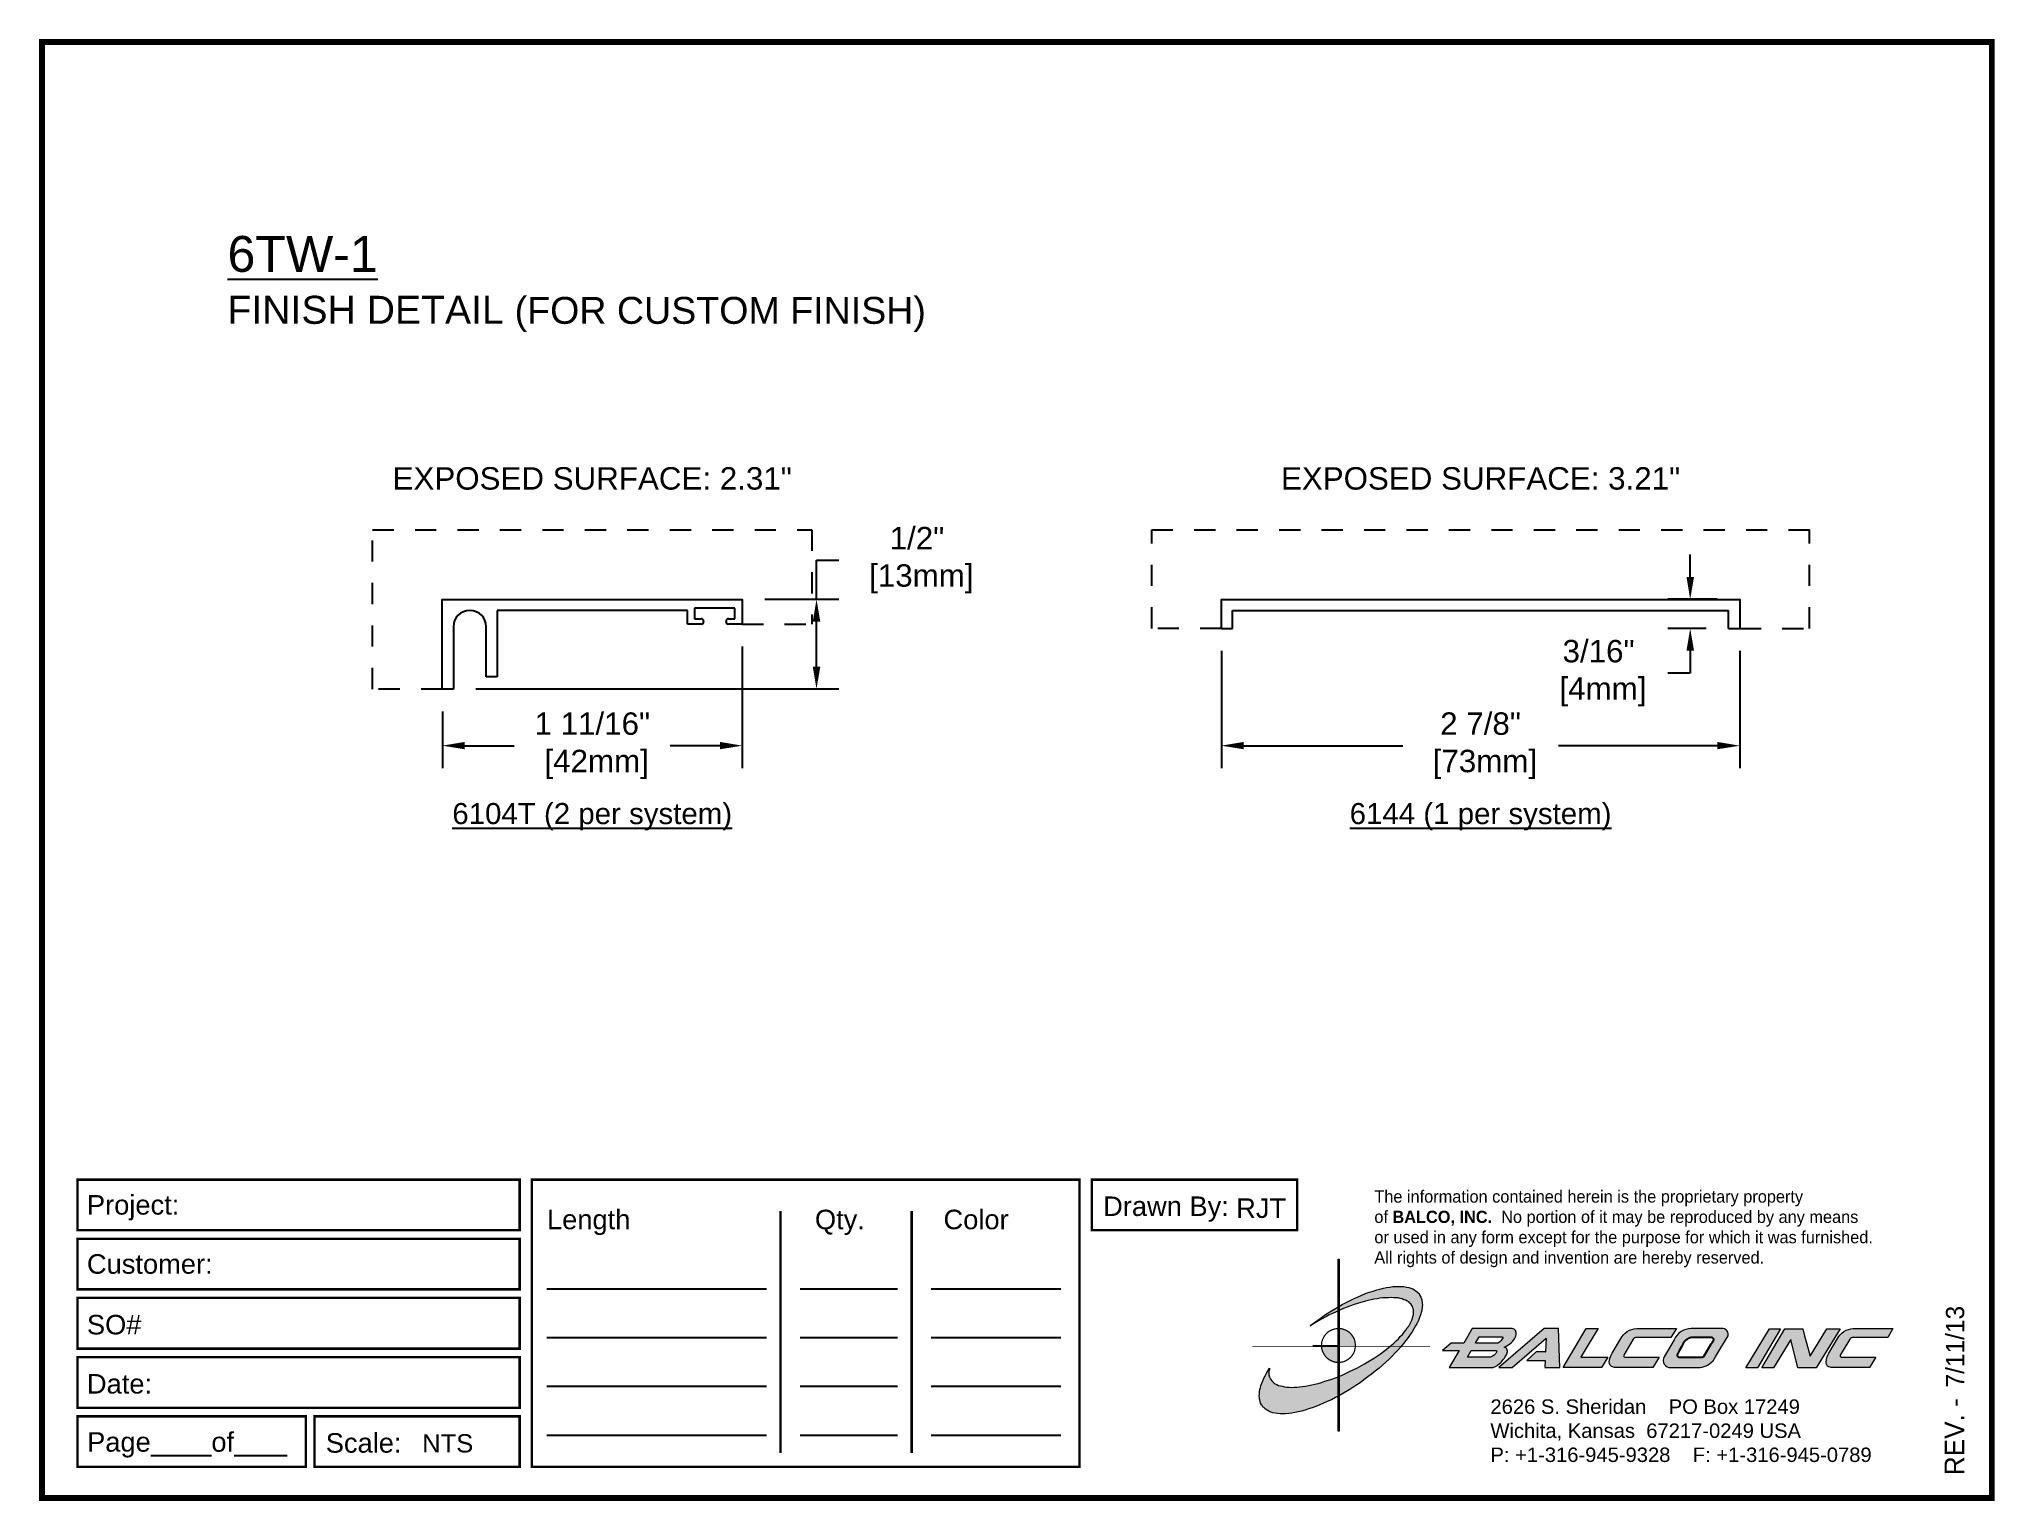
# Paper-space layout 'Finish Detail' of a CAD drawing. Header units: inches. Extents: x 0 to 10, y 0 to 7.5.
# The model-space entities are those that its viewports show. They can reach past a viewport. Long polylines and large blocks are cut down to what shows.
import ezdxf

# ---------------------------------------------------------------- set-up
doc = ezdxf.new("R2010")
doc.units = ezdxf.units.IN
doc.header["$LTSCALE"] = 0.5
doc.header["$MEASUREMENT"] = 0
doc.linetypes.add('DASHED2', pattern=[0.375, 0.25, -0.125])
for name, color, linetype in [('Border', 7, 'Continuous'), ('Dimensions', 3, 'Continuous'), ('Metals', 7, 'Continuous'), ('text', 2, 'Continuous')]:
    doc.layers.add(name, color=color, linetype=linetype)
doc.styles.add('ARIAL', font='arial.ttf')
doc.styles.add('Copyright', font='ERASDEMI.TTF')
doc.styles.get("Standard").update_dxf_attribs({"font": 'arial.ttf'})
doc.dimstyles.new('Arial', dxfattribs={"dimtxt": 0.125, "dimasz": 0.125, "dimexe": 0.125, "dimexo": 0.125, "dimgap": 0.125, "dimtad": 0, "dimtih": 1, "dimtoh": 1, "dimdec": 4, "dimzin": 3, "dimdsep": 46, "dimlunit": 4, "dimtxsty": 'ARIAL', "dimcen": 0.125, "dimadec": 0, "dimazin": 0, "dimtfac": 1, "dimtdec": 4, "dimtofl": 0, "dimtmove": 0, "dimatfit": 3, "dimfxl": 0, "dimfrac": 2, "dimtolj": 1, "dimtzin": 0, "dimarcsym": 0})

# ---------------------------------------------------------------- blocks, each defined once
blk = doc.blocks.new('ACADlogo')
h = blk.add_hatch(color=256)
h.paths.add_polyline_path([(-3.346, 1.223), (-3.351, 1.223), (-3.351, 0.979), (-3.346, 0.982)])
h.paths.add_polyline_path([(-3.346, 0.961), (-3.351, 0.959), (-3.351, 0.868), (-3.346, 0.868)])
h.paths.add_polyline_path([(-3.346, 0.777), (-3.351, 0.777), (-3.351, 0.699), (-3.351, 0.695), (-3.35, 0.695), (-3.346, 0.695)])
h.paths.add_polyline_path([(-3.346, 0.864), (-3.346, 0.868), (-3.35, 0.868), (-3.351, 0.868), (-3.351, 0.777), (-3.346, 0.777), (-3.346, 0.778), (-3.348, 0.778)])
h.paths.add_polyline_path([(-3.346, 0.524), (-3.351, 0.521), (-3.351, 0.342), (-3.346, 0.342)])
h.paths.add_polyline_path([(-3.346, 0.695), (-3.351, 0.695), (-3.351, 0.621), (-3.346, 0.623)])
h.paths.add_polyline_path([(-3.346, 0.623), (-3.351, 0.621), (-3.351, 0.521), (-3.346, 0.524)])
h.paths.add_polyline_path([(-3.346, 0.982), (-3.351, 0.979), (-3.351, 0.959), (-3.346, 0.961)])
h = blk.add_hatch(color=175)
h.paths.add_polyline_path([(-3.518, 0.573), (-3.534, 0.571), (-3.548, 0.569), (-3.562, 0.567), (-3.576, 0.567), (-3.589, 0.566), (-3.602, 0.567), (-3.614, 0.568), (-3.625, 0.569), (-3.636, 0.572), (-3.646, 0.574), (-3.656, 0.577), (-3.664, 0.581), (-3.673, 0.585), (-3.679, 0.589), (-3.685, 0.595), (-3.688, 0.598), (-3.691, 0.6), (-3.695, 0.607), (-3.699, 0.614), (-3.703, 0.621), (-3.704, 0.626), (-3.705, 0.631), (-3.706, 0.637), (-3.706, 0.642), (-3.705, 0.648), (-3.705, 0.653), (-3.703, 0.659), (-3.702, 0.665), (-3.71, 0.652), (-3.717, 0.639), (-3.725, 0.626), (-3.731, 0.613), (-3.737, 0.601), (-3.741, 0.589), (-3.746, 0.577), (-3.749, 0.566), (-3.751, 0.555), (-3.753, 0.544), (-3.754, 0.538), (-3.754, 0.533), (-3.755, 0.523), (-3.754, 0.513), (-3.753, 0.508), (-3.752, 0.503), (-3.75, 0.494), (-3.748, 0.486), (-3.743, 0.477), (-3.74, 0.473), (-3.738, 0.469), (-3.734, 0.465), (-3.73, 0.461), (-3.723, 0.455), (-3.715, 0.449), (-3.706, 0.445), (-3.695, 0.44), (-3.685, 0.437), (-3.674, 0.434), (-3.661, 0.432), (-3.648, 0.431), (-3.634, 0.431), (-3.62, 0.431), (-3.604, 0.433), (-3.588, 0.435), (-3.572, 0.438), (-3.556, 0.441), (-3.538, 0.445), (-3.52, 0.449), (-3.503, 0.456), (-3.483, 0.461), (-3.464, 0.469), (-3.445, 0.477), (-3.426, 0.485), (-3.406, 0.494), (-3.385, 0.503), (-3.364, 0.514), (-3.351, 0.521), (-3.351, 0.621), (-3.364, 0.616), (-3.382, 0.609), (-3.4, 0.603), (-3.418, 0.598), (-3.436, 0.592), (-3.453, 0.587), (-3.47, 0.583), (-3.486, 0.579), (-3.503, 0.576)])
h.paths.add_polyline_path([(-3.215, 0.687), (-3.251, 0.667), (-3.289, 0.649), (-3.327, 0.631), (-3.345, 0.623), (-3.346, 0.623), (-3.346, 0.524), (-3.343, 0.525), (-3.323, 0.537), (-3.302, 0.549), (-3.28, 0.563), (-3.259, 0.577), (-3.238, 0.59), (-3.218, 0.605), (-3.198, 0.62), (-3.179, 0.635), (-3.16, 0.65), (-3.141, 0.665), (-3.123, 0.681), (-3.106, 0.696), (-3.089, 0.712), (-3.074, 0.727), (-3.058, 0.743), (-3.043, 0.759), (-3.03, 0.775), (-3.028, 0.777), (-3.085, 0.777), (-3.091, 0.772), (-3.105, 0.761), (-3.118, 0.75), (-3.134, 0.739), (-3.149, 0.729), (-3.165, 0.718), (-3.182, 0.707), (-3.198, 0.697)])
h.paths.add_polyline_path([(-2.921, 1.009), (-2.922, 1.015), (-2.924, 1.02), (-2.926, 1.029), (-2.931, 1.038), (-2.934, 1.043), (-2.936, 1.047), (-2.94, 1.05), (-2.943, 1.054), (-2.951, 1.06), (-2.959, 1.066), (-2.968, 1.071), (-2.978, 1.075), (-2.989, 1.079), (-3, 1.081), (-3.013, 1.083), (-3.026, 1.084), (-3.04, 1.084), (-3.054, 1.084), (-3.07, 1.083), (-3.085, 1.081), (-3.102, 1.079), (-3.118, 1.075), (-3.136, 1.07), (-3.153, 1.066), (-3.171, 1.06), (-3.191, 1.054), (-3.21, 1.047), (-3.229, 1.039), (-3.248, 1.031), (-3.268, 1.022), (-3.289, 1.012), (-3.31, 1.002), (-3.33, 0.991), (-3.346, 0.982), (-3.346, 0.961), (-3.342, 0.962), (-3.323, 0.971), (-3.305, 0.978), (-3.287, 0.984), (-3.268, 0.991), (-3.251, 0.996), (-3.234, 1.002), (-3.216, 1.007), (-3.199, 1.011), (-3.182, 1.015), (-3.167, 1.018), (-3.15, 1.021), (-3.136, 1.023), (-3.121, 1.025), (-3.107, 1.026), (-3.093, 1.026), (-3.079, 1.027), (-3.067, 1.026), (-3.054, 1.026), (-3.043, 1.025), (-3.032, 1.022), (-3.022, 1.02), (-3.013, 1.016), (-3.004, 1.013), (-2.997, 1.009), (-2.989, 1.005), (-2.983, 0.999), (-2.98, 0.996), (-2.978, 0.994), (-2.973, 0.987), (-2.969, 0.981), (-2.967, 0.973), (-2.965, 0.965), (-2.964, 0.957), (-2.964, 0.949), (-2.964, 0.944), (-2.965, 0.94), (-2.967, 0.93), (-2.969, 0.921), (-2.973, 0.911), (-2.978, 0.901), (-2.983, 0.891), (-2.989, 0.881), (-2.996, 0.871), (-3.004, 0.86), (-3.012, 0.849), (-3.021, 0.838), (-3.032, 0.827), (-3.042, 0.816), (-3.053, 0.805), (-3.065, 0.794), (-3.077, 0.783), (-3.085, 0.777), (-3.028, 0.777), (-3.016, 0.791), (-3.004, 0.806), (-2.992, 0.822), (-2.981, 0.837), (-2.971, 0.852), (-2.962, 0.866), (-2.954, 0.882), (-2.946, 0.896), (-2.939, 0.91), (-2.934, 0.924), (-2.929, 0.938), (-2.926, 0.944), (-2.925, 0.951), (-2.922, 0.963), (-2.92, 0.975), (-2.92, 0.982), (-2.919, 0.987), (-2.92, 0.999), (-2.92, 1.005)])
h.paths.add_polyline_path([(-3.372, 0.966), (-3.393, 0.953), (-3.415, 0.94), (-3.435, 0.925), (-3.455, 0.911), (-3.475, 0.897), (-3.494, 0.882), (-3.468, 0.898), (-3.439, 0.915), (-3.41, 0.93), (-3.396, 0.938), (-3.38, 0.945), (-3.351, 0.959), (-3.351, 0.979)])
h = blk.add_hatch(color=256)
h.paths.add_polyline_path([(-3.268, 0.814), (-3.27, 0.819), (-3.273, 0.824), (-3.276, 0.828), (-3.279, 0.833), (-3.282, 0.837), (-3.286, 0.841), (-3.29, 0.845), (-3.294, 0.849), (-3.298, 0.852), (-3.303, 0.855), (-3.308, 0.858), (-3.313, 0.86), (-3.318, 0.863), (-3.323, 0.864), (-3.328, 0.866), (-3.334, 0.867), (-3.339, 0.868), (-3.345, 0.868), (-3.346, 0.868), (-3.346, 0.777), (-3.335, 0.777), (-3.262, 0.777), (-3.262, 0.781), (-3.262, 0.787), (-3.263, 0.792), (-3.264, 0.798), (-3.265, 0.803), (-3.266, 0.808)])
h.paths.add_polyline_path([(-3.351, 0.777), (-3.436, 0.777), (-3.435, 0.773), (-3.435, 0.768), (-3.434, 0.762), (-3.432, 0.757), (-3.431, 0.752), (-3.428, 0.747), (-3.426, 0.742), (-3.423, 0.737), (-3.42, 0.732), (-3.417, 0.728), (-3.414, 0.723), (-3.41, 0.719), (-3.406, 0.716), (-3.401, 0.712), (-3.397, 0.709), (-3.392, 0.706), (-3.387, 0.704), (-3.382, 0.701), (-3.377, 0.699), (-3.372, 0.698), (-3.367, 0.696), (-3.361, 0.695), (-3.356, 0.695), (-3.351, 0.695)])
h.paths.add_polyline_path([(-3.346, 0.868), (-3.35, 0.868), (-3.351, 0.868), (-3.351, 0.777), (-3.346, 0.777)])
h = blk.add_hatch(color=256)
h.paths.add_polyline_path([(-2.438, 0.844, 0.412988), (-2.461, 0.869), (-2.663, 0.869), (-2.707, 0.794), (-2.771, 0.794), (-2.815, 0.755), (-2.73, 0.755), (-2.781, 0.668), (-2.563, 0.668, 0.107996), (-2.538, 0.677, 0.108939), (-2.494, 0.724, 0.080345), (-2.483, 0.745, 0.419497), (-2.499, 0.773, 0.149928), (-2.447, 0.815, 0.134283)])
h.paths.add_polyline_path([(-2.507, 0.821, -0.209012), (-2.532, 0.794), (-2.538, 0.794), (-2.646, 0.794), (-2.627, 0.825), (-2.51, 0.825, -0.56619)], flags=16)
h.paths.add_polyline_path([(-2.538, 0.75, -0.241309), (-2.569, 0.722), (-2.688, 0.722), (-2.669, 0.755), (-2.541, 0.755, -0.56619)], flags=16)
for points in [[(-2.285, 0.819), (-2.287, 0.748), (-2.335, 0.748), (-2.383, 0.705), (-2.29, 0.705), (-2.292, 0.668), (-2.215, 0.668), (-2.221, 0.869), (-2.295, 0.869), (-2.527, 0.668), (-2.458, 0.668)], [(-2.018, 0.869), (-2.079, 0.869), (-2.198, 0.668), (-2, 0.668), (-1.968, 0.722), (-2.107, 0.722), (-2.085, 0.759), (-2.064, 0.794)], [(-1.617, 0.869), (-1.807, 0.869, 0.270182), (-1.896, 0.825), (-1.946, 0.742, 0.109019), (-1.961, 0.695, 0.340665), (-1.945, 0.672, 0.129907), (-1.923, 0.668), (-1.738, 0.668), (-1.706, 0.722), (-1.878, 0.722), (-1.882, 0.722, -0.601242), (-1.887, 0.731), (-1.838, 0.813, -0.253048), (-1.821, 0.823), (-1.645, 0.823)], [(-1.083, 0.867), (-1.14, 0.867), (-1.261, 0.667), (-1.26, 0.667), (-1.202, 0.667)], [(-0.96, 0.83), (-0.969, 0.867), (-1.061, 0.867), (-1.179, 0.667), (-1.12, 0.667), (-1.031, 0.812), (-0.995, 0.667), (-0.9, 0.667), (-0.778, 0.867), (-0.846, 0.867), (-0.931, 0.727), (-0.951, 0.795)], [(-0.507, 0.869), (-0.697, 0.869, 0.270182), (-0.786, 0.825), (-0.836, 0.742, 0.109019), (-0.85, 0.695, 0.340665), (-0.835, 0.672, 0.129907), (-0.812, 0.668), (-0.628, 0.668), (-0.595, 0.722), (-0.768, 0.722), (-0.772, 0.722, -0.601242), (-0.777, 0.731), (-0.728, 0.813, -0.253048), (-0.71, 0.823), (-0.534, 0.823)], [(-3.346, 0.623), (-3.351, 0.621), (-3.351, 0.521), (-3.346, 0.524)]]:
    blk.add_hatch(color=256).paths.add_polyline_path(points)
h = blk.add_hatch(color=256)
h.paths.add_polyline_path([(-1.377, 0.868), (-1.383, 0.868), (-1.383, 0.868), (-1.44, 0.868), (-1.492, 0.868), (-1.541, 0.868, 0.297712), (-1.628, 0.811), (-1.68, 0.723, 0.585116), (-1.646, 0.668), (-1.506, 0.668, 0.210586), (-1.429, 0.703), (-1.415, 0.726), (-1.389, 0.769), (-1.352, 0.831, 0.4352)])
h.paths.add_polyline_path([(-1.437, 0.823, -0.603783), (-1.428, 0.805), (-1.431, 0.801), (-1.434, 0.796), (-1.438, 0.789), (-1.474, 0.728, -0.229001), (-1.489, 0.722), (-1.494, 0.722), (-1.501, 0.722), (-1.597, 0.722), (-1.604, 0.722, -0.492401), (-1.613, 0.734), (-1.601, 0.757), (-1.591, 0.775), (-1.582, 0.791, -0.238368), (-1.535, 0.823)], flags=16)
for q in [(-3.48, 0.777), (-3.351, 0.642)]:
    blk.add_line((-3.351, 0.777), q)
at = {"color": 7, "lineweight": 0}
for points in [[(-3.351, 1.223), (-3.346, 1.223), (-3.346, 0.342), (-3.351, 0.342), (-3.351, 1.223)], [(-2.292, 0.668), (-2.215, 0.668), (-2.221, 0.869), (-2.295, 0.869), (-2.527, 0.668), (-2.458, 0.668), (-2.285, 0.819), (-2.287, 0.748), (-2.286, 0.748), (-2.335, 0.748), (-2.383, 0.705), (-2.29, 0.705), (-2.292, 0.668), (-2.292, 0.668)], [(-2.198, 0.668), (-2.079, 0.869), (-2.018, 0.869), (-2.064, 0.794), (-2.085, 0.759), (-2.107, 0.722), (-1.968, 0.722), (-2, 0.668), (-2.198, 0.668), (-2.198, 0.668)], [(-1.383, 0.868), (-1.383, 0.868)], [(-1.261, 0.667), (-1.14, 0.867), (-1.083, 0.867), (-1.202, 0.667), (-1.26, 0.667), (-1.261, 0.667), (-1.261, 0.667)], [(-0.9, 0.667), (-0.995, 0.667), (-1.031, 0.812), (-1.12, 0.667), (-1.179, 0.667), (-1.061, 0.867), (-0.969, 0.867), (-0.96, 0.83), (-0.951, 0.795), (-0.931, 0.727), (-0.846, 0.867), (-0.778, 0.867), (-0.9, 0.667), (-0.9, 0.667)]]:
    blk.add_lwpolyline(points, dxfattribs=at)
at = {"color": 175, "lineweight": 0}
blk.add_lwpolyline([(-2.926, 1.029), (-2.924, 1.02), (-2.922, 1.015), (-2.921, 1.009), (-2.92, 1.005), (-2.92, 0.999), (-2.919, 0.987), (-2.92, 0.982), (-2.92, 0.975), (-2.922, 0.963), (-2.925, 0.951), (-2.926, 0.944), (-2.929, 0.938), (-2.934, 0.924), (-2.939, 0.91), (-2.946, 0.896), (-2.954, 0.882), (-2.962, 0.866), (-2.971, 0.852), (-2.981, 0.837), (-2.992, 0.822), (-3.004, 0.806), (-3.016, 0.791), (-3.03, 0.775), (-3.043, 0.759), (-3.058, 0.743), (-3.074, 0.727), (-3.089, 0.712), (-3.106, 0.696), (-3.123, 0.681), (-3.141, 0.665), (-3.16, 0.65), (-3.179, 0.635), (-3.198, 0.62), (-3.218, 0.605), (-3.238, 0.59), (-3.259, 0.577), (-3.28, 0.563), (-3.302, 0.549), (-3.323, 0.537), (-3.343, 0.525), (-3.364, 0.514), (-3.385, 0.503), (-3.406, 0.494), (-3.426, 0.485), (-3.445, 0.477), (-3.464, 0.469), (-3.483, 0.461), (-3.503, 0.456), (-3.52, 0.449), (-3.538, 0.445), (-3.556, 0.441), (-3.572, 0.438), (-3.588, 0.435), (-3.604, 0.433), (-3.62, 0.431), (-3.634, 0.431), (-3.648, 0.431), (-3.661, 0.432), (-3.674, 0.434), (-3.685, 0.437), (-3.695, 0.44), (-3.706, 0.445), (-3.715, 0.449), (-3.723, 0.455), (-3.73, 0.461), (-3.734, 0.465), (-3.738, 0.469), (-3.74, 0.473), (-3.743, 0.477), (-3.748, 0.486), (-3.75, 0.494), (-3.752, 0.503), (-3.753, 0.508), (-3.754, 0.513), (-3.755, 0.523), (-3.754, 0.533), (-3.754, 0.538), (-3.753, 0.544), (-3.751, 0.555), (-3.749, 0.566), (-3.746, 0.577), (-3.741, 0.589), (-3.737, 0.601), (-3.731, 0.613), (-3.725, 0.626), (-3.717, 0.639), (-3.71, 0.652), (-3.702, 0.665), (-3.703, 0.659), (-3.705, 0.653), (-3.705, 0.648), (-3.706, 0.642), (-3.706, 0.637), (-3.705, 0.631), (-3.704, 0.626), (-3.703, 0.621), (-3.699, 0.614), (-3.695, 0.607), (-3.691, 0.6), (-3.688, 0.598), (-3.685, 0.595), (-3.679, 0.589), (-3.673, 0.585), (-3.664, 0.581), (-3.656, 0.577), (-3.646, 0.574), (-3.636, 0.572), (-3.625, 0.569), (-3.614, 0.568), (-3.602, 0.567), (-3.589, 0.566), (-3.576, 0.567), (-3.562, 0.567), (-3.548, 0.569), (-3.534, 0.571), (-3.518, 0.573), (-3.503, 0.576), (-3.486, 0.579), (-3.47, 0.583), (-3.453, 0.587), (-3.436, 0.592), (-3.418, 0.598), (-3.4, 0.603), (-3.382, 0.609), (-3.364, 0.616), (-3.345, 0.623), (-3.327, 0.631), (-3.289, 0.649), (-3.251, 0.667), (-3.215, 0.687), (-3.198, 0.697), (-3.182, 0.707), (-3.165, 0.718), (-3.149, 0.729), (-3.134, 0.739), (-3.118, 0.75), (-3.105, 0.761), (-3.091, 0.772), (-3.077, 0.783), (-3.065, 0.794), (-3.053, 0.805), (-3.042, 0.816), (-3.032, 0.827), (-3.021, 0.838), (-3.012, 0.849), (-3.004, 0.86), (-2.996, 0.871), (-2.989, 0.881), (-2.983, 0.891), (-2.978, 0.901), (-2.973, 0.911), (-2.969, 0.921), (-2.967, 0.93), (-2.965, 0.94), (-2.964, 0.944), (-2.964, 0.949), (-2.964, 0.957), (-2.965, 0.965), (-2.967, 0.973), (-2.969, 0.981), (-2.973, 0.987), (-2.978, 0.994), (-2.98, 0.996), (-2.983, 0.999), (-2.989, 1.005), (-2.997, 1.009), (-3.004, 1.013), (-3.013, 1.016), (-3.022, 1.02), (-3.032, 1.022), (-3.043, 1.025), (-3.054, 1.026), (-3.067, 1.026), (-3.079, 1.027), (-3.093, 1.026), (-3.107, 1.026), (-3.121, 1.025), (-3.136, 1.023), (-3.15, 1.021), (-3.167, 1.018), (-3.182, 1.015), (-3.199, 1.011), (-3.216, 1.007), (-3.234, 1.002), (-3.251, 0.996), (-3.268, 0.991), (-3.287, 0.984), (-3.305, 0.978), (-3.323, 0.971), (-3.342, 0.962), (-3.38, 0.945), (-3.396, 0.938), (-3.41, 0.93), (-3.439, 0.915), (-3.468, 0.898), (-3.494, 0.882), (-3.475, 0.897), (-3.455, 0.911), (-3.435, 0.925), (-3.415, 0.94), (-3.393, 0.953), (-3.372, 0.966), (-3.351, 0.979), (-3.33, 0.991), (-3.31, 1.002), (-3.289, 1.012), (-3.268, 1.022), (-3.248, 1.031), (-3.229, 1.039), (-3.21, 1.047), (-3.191, 1.054), (-3.171, 1.06), (-3.153, 1.066), (-3.136, 1.07), (-3.118, 1.075), (-3.102, 1.079), (-3.085, 1.081), (-3.07, 1.083), (-3.054, 1.084), (-3.04, 1.084), (-3.026, 1.084), (-3.013, 1.083), (-3, 1.081), (-2.989, 1.079), (-2.978, 1.075), (-2.968, 1.071), (-2.959, 1.066), (-2.951, 1.06), (-2.943, 1.054), (-2.94, 1.05), (-2.936, 1.047), (-2.934, 1.043), (-2.931, 1.038), (-2.926, 1.029), (-2.926, 1.029)], dxfattribs=at)
at = {"color": 7, "lineweight": 0, "const_width": 0.0064}
blk.add_lwpolyline([(-3.262, 0.781), (-3.262, 0.787), (-3.263, 0.792), (-3.264, 0.798), (-3.265, 0.803), (-3.266, 0.808), (-3.268, 0.814), (-3.27, 0.819), (-3.273, 0.824), (-3.276, 0.828), (-3.279, 0.833), (-3.282, 0.837), (-3.286, 0.841), (-3.29, 0.845), (-3.294, 0.849), (-3.298, 0.852), (-3.303, 0.855), (-3.308, 0.858), (-3.313, 0.86), (-3.318, 0.863), (-3.323, 0.864), (-3.328, 0.866), (-3.334, 0.867), (-3.339, 0.868), (-3.345, 0.868), (-3.35, 0.868), (-3.356, 0.868), (-3.361, 0.867), (-3.367, 0.866), (-3.372, 0.865), (-3.377, 0.863), (-3.382, 0.862), (-3.387, 0.859), (-3.392, 0.857), (-3.397, 0.854), (-3.401, 0.851), (-3.406, 0.847), (-3.41, 0.843), (-3.414, 0.839), (-3.417, 0.835), (-3.42, 0.831), (-3.423, 0.826), (-3.426, 0.821), (-3.428, 0.816), (-3.431, 0.811), (-3.432, 0.806), (-3.434, 0.801), (-3.435, 0.795), (-3.435, 0.79), (-3.436, 0.784), (-3.436, 0.779), (-3.435, 0.773), (-3.435, 0.768), (-3.434, 0.762), (-3.432, 0.757), (-3.431, 0.752), (-3.428, 0.747), (-3.426, 0.742), (-3.423, 0.737), (-3.42, 0.732), (-3.417, 0.728), (-3.414, 0.723), (-3.41, 0.719), (-3.406, 0.716), (-3.401, 0.712), (-3.397, 0.709), (-3.392, 0.706), (-3.387, 0.704), (-3.382, 0.701), (-3.377, 0.699), (-3.372, 0.698), (-3.367, 0.696), (-3.361, 0.695), (-3.356, 0.695), (-3.35, 0.695), (-3.345, 0.695), (-3.339, 0.695), (-3.334, 0.696), (-3.328, 0.697), (-3.323, 0.698), (-3.318, 0.7), (-3.313, 0.702), (-3.308, 0.705), (-3.303, 0.708), (-3.298, 0.711), (-3.294, 0.714), (-3.29, 0.718), (-3.286, 0.721), (-3.282, 0.726), (-3.279, 0.73), (-3.276, 0.734), (-3.273, 0.739), (-3.27, 0.744), (-3.268, 0.749), (-3.266, 0.754), (-3.265, 0.76), (-3.264, 0.765), (-3.263, 0.77), (-3.262, 0.776), (-3.262, 0.781)], dxfattribs=at)
at = {"color": 7, "lineweight": 0}
for points in [[(-2.447, 0.815, 0.130368), (-2.438, 0.843, 0.448367), (-2.463, 0.869), (-2.663, 0.869), (-2.707, 0.794), (-2.771, 0.794), (-2.815, 0.755), (-2.73, 0.755), (-2.781, 0.668), (-2.563, 0.668, 0.107996), (-2.538, 0.677, 0.108939), (-2.494, 0.724, 0.077395), (-2.484, 0.744, 0.430878), (-2.499, 0.773, 0.149928)], [(-2.507, 0.821, -0.209012), (-2.532, 0.794), (-2.538, 0.794), (-2.646, 0.794), (-2.627, 0.825), (-2.512, 0.825), (-2.509, 0.825, -0.531288)], [(-1.838, 0.813), (-1.887, 0.731, 0.587385), (-1.882, 0.722), (-1.878, 0.722), (-1.706, 0.722), (-1.738, 0.668), (-1.923, 0.668, -0.129907), (-1.945, 0.672, -0.349839), (-1.961, 0.696, -0.107341), (-1.946, 0.742), (-1.896, 0.825, -0.270182), (-1.807, 0.869), (-1.617, 0.869), (-1.645, 0.823), (-1.821, 0.823, 0.252436)], [(-1.68, 0.723, 0.585116), (-1.646, 0.668), (-1.506, 0.668, 0.210586), (-1.429, 0.703), (-1.415, 0.726), (-1.389, 0.769), (-1.352, 0.831, 0.4352), (-1.377, 0.868), (-1.383, 0.868), (-1.383, 0.868), (-1.44, 0.868), (-1.492, 0.868), (-1.541, 0.868, 0.297712), (-1.628, 0.811)], [(-0.728, 0.813), (-0.777, 0.731, 0.587385), (-0.772, 0.722), (-0.768, 0.722), (-0.595, 0.722), (-0.628, 0.668), (-0.812, 0.668, -0.129907), (-0.835, 0.672, -0.349839), (-0.85, 0.696, -0.107341), (-0.836, 0.742), (-0.786, 0.825, -0.270182), (-0.697, 0.869), (-0.507, 0.869), (-0.534, 0.823), (-0.71, 0.823, 0.252436)], [(-2.569, 0.722), (-2.688, 0.722), (-2.669, 0.755), (-2.543, 0.755), (-2.54, 0.755, -0.531288), (-2.538, 0.75, -0.241309)]]:
    blk.add_lwpolyline(points, format="xyb", close=True, dxfattribs=at)
blk.add_lwpolyline([(-1.437, 0.823), (-1.535, 0.823, 0.238368), (-1.582, 0.791), (-1.591, 0.775), (-1.601, 0.757), (-1.613, 0.734, 0.490298), (-1.604, 0.722), (-1.597, 0.722), (-1.501, 0.722), (-1.494, 0.722), (-1.489, 0.722, 0.229001), (-1.474, 0.728), (-1.438, 0.789), (-1.434, 0.796), (-1.431, 0.801), (-1.428, 0.805, 0.603783)], format="xyb", close=True)
blk.add_lwpolyline([(-2.879, 0.777, 0.00455, 0.00455, 0), (-3.791, 0.777, 0.00183, 0.00183, 0), (-3.791, 0.777, 0.00183, 0.00183, 0)], format="xyseb", dxfattribs=at)
blk = doc.blocks.new('Quantity Data')
at = {"layer": 'Border', "color": 253}
for p, q in [((2.755, 1.254), (3.881, 1.254)), ((4.054, 1.254), (4.553, 1.254)), ((4.725, 1.254), (5.389, 1.254)), ((2.755, 1.004), (3.881, 1.004)), ((4.054, 1.004), (4.553, 1.004)), ((4.725, 1.004), (5.389, 1.004)), ((2.755, 0.754), (3.881, 0.754)), ((4.054, 0.754), (4.553, 0.754)), ((4.725, 0.754), (5.389, 0.754)), ((2.755, 0.504), (3.881, 0.504)), ((4.054, 0.504), (4.553, 0.504)), ((4.725, 0.504), (5.389, 0.504))]:
    blk.add_line(p, q, dxfattribs=at)
at = {"layer": 'Border', "const_width": 0.0125}
blk.add_lwpolyline([(5.485, 0.341), (2.678, 0.341), (2.678, 1.813), (5.485, 1.813)], close=True, dxfattribs=at)
for points in [[(3.953, 1.653), (3.953, 0.412)], [(4.625, 1.653), (4.625, 0.412)]]:
    blk.add_lwpolyline(points, dxfattribs=at)
at = {"layer": 'Border', "style": 'ARIAL'}
for s, p in [('Length', (2.756, 1.559)), ('Qty.', (4.129, 1.559)), ('Color', (4.788, 1.559))]:
    blk.add_text(s, height=0.1, dxfattribs=at).set_placement(p)
blk = doc.blocks.new('Drawn By')
at = {"layer": 'Border', "const_width": 0.0125}
blk.add_lwpolyline([(5.38, 1.813), (6.432, 1.813), (6.432, 1.554), (5.38, 1.554)], close=True, dxfattribs=at)
at = {"layer": 'Border', "style": 'ARIAL'}
blk.add_text('Drawn By: ', height=0.1, dxfattribs=at).set_placement((5.438, 1.627))
blk.add_attdef('XXX', (6.12, 1.617), '', height=0.1, dxfattribs=at)
blk = doc.blocks.new('Project Info')
at = {"layer": 'Border', "const_width": 0.0125}
for points in [[(0.182, 1.813), (2.448, 1.813), (2.448, 1.554), (0.182, 1.554)], [(0.182, 1.51), (2.448, 1.51), (2.448, 1.251), (0.182, 1.251)], [(0.182, 1.207), (2.448, 1.207), (2.448, 0.947), (0.182, 0.947)], [(0.182, 0.904), (2.448, 0.904), (2.448, 0.644), (0.182, 0.644)], [(0.182, 0.6), (1.352, 0.6), (1.352, 0.341), (0.182, 0.341)], [(1.396, 0.6), (2.448, 0.6), (2.448, 0.341), (1.396, 0.341)]]:
    blk.add_lwpolyline(points, close=True, dxfattribs=at)
at = {"layer": 'Border', "style": 'ARIAL'}
for s, p in [('Project:', (0.23, 1.634)), ('Customer:', (0.23, 1.331)), ('SO#', (0.23, 1.02)), ('Date:', (0.23, 0.717)), ('Page%%u        %%uof%%u       ', (0.231, 0.419)), ('Scale: ', (1.454, 0.414))]:
    blk.add_text(s, height=0.1, dxfattribs=at).set_placement(p)
blk = doc.blocks.new('REV')
at = {"style": 'Copyright'}
blk.add_text('REV. -', height=0.1, rotation=90, dxfattribs=at).set_placement((-0.142, 0.117))
at = {"style": 'Copyright', "flags": 4}
blk.add_attdef('REVISIONDATE', (-0.142, 0.566), '', height=0.0938, rotation=90, dxfattribs=at)
blk = doc.blocks.new('Project_Info1')
at = {"layer": 'text', "style": 'ARIAL'}
for tag, p in [('PROJECT_NAME', (0.557, 1.298)), ('CUSTOMER', (0.733, 0.994)), ('SALES_ORDER', (0.36, 0.684)), ('DATE', (0.416, 0.378)), ('PAGE', (0.449, 0.077)), ('TOTAL_PAGES', (0.887, 0.079)), ('SCALE', (1.765, 0.074))]:
    blk.add_attdef(tag, p, '', height=0.0938, dxfattribs=at)
blk = doc.blocks.new('*D19')
at = {"layer": 'Defpoints', "color": 0}
for p in [(18.206, 3.925), (16.596, 3.425), (18.62, 3.425)]:
    blk.add_point(p, dxfattribs=at)
at = {"layer": 'Dimensions', "color": 0, "lineweight": -2}
for p, q in [((18.62, 3.925), (18.62, 4.143)), ((18.62, 4.143), (18.745, 4.143)), ((18.331, 3.925), (18.745, 3.925)), ((18.62, 3.55), (18.62, 3.8)), ((16.721, 3.425), (18.745, 3.425))]:
    blk.add_line(p, q, dxfattribs=at)
at = {"layer": 'Dimensions', "color": 0}
for points in [[(18.599, 3.8), (18.641, 3.8), (18.62, 3.925)], [(18.599, 3.55), (18.641, 3.55), (18.62, 3.425)]]:
    blk.add_solid(points, dxfattribs=at)
at = {"layer": 'Dimensions', "color": 0, "insert": (19.18, 4.143), "char_height": 0.125, "attachment_point": 5, "style": 'ARIAL'}
blk.add_mtext('\\A1;1/2"\\P [13mm]', dxfattribs=at)
blk = doc.blocks.new('*D20')
at = {"layer": 'Defpoints', "color": 0}
for p in [(18.206, 3.787), (16.534, 3.425), (18.206, 3.109)]:
    blk.add_point(p, dxfattribs=at)
at = {"layer": 'Dimensions', "color": 0, "lineweight": -2}
for p, q in [((18.206, 3.662), (18.206, 2.984)), ((16.534, 3.3), (16.534, 2.984)), ((16.659, 3.109), (16.935, 3.109)), ((18.081, 3.109), (17.804, 3.109))]:
    blk.add_line(p, q, dxfattribs=at)
at = {"layer": 'Dimensions', "color": 0}
for points in [[(16.659, 3.13), (16.659, 3.089), (16.534, 3.109)], [(18.081, 3.13), (18.081, 3.089), (18.206, 3.109)]]:
    blk.add_solid(points, dxfattribs=at)
at = {"layer": 'Dimensions', "color": 0, "insert": (17.37, 3.109), "char_height": 0.125, "attachment_point": 5, "style": 'ARIAL'}
blk.add_mtext('\\A1;1 11/16"\\P [42mm]', dxfattribs=at)
blk = doc.blocks.new('*D21')
at = {"layer": 'Defpoints', "color": 0}
for p in [(20.877, 3.763), (23.767, 3.763), (23.767, 3.109)]:
    blk.add_point(p, dxfattribs=at)
at = {"layer": 'Dimensions', "color": 0, "lineweight": -2}
for p, q in [((20.877, 3.638), (20.877, 2.984)), ((23.767, 3.638), (23.767, 2.984)), ((21.002, 3.109), (21.888, 3.109)), ((23.642, 3.109), (22.757, 3.109))]:
    blk.add_line(p, q, dxfattribs=at)
at = {"layer": 'Dimensions', "color": 0}
for points in [[(21.002, 3.13), (21.002, 3.089), (20.877, 3.109)], [(23.642, 3.13), (23.642, 3.089), (23.767, 3.109)]]:
    blk.add_solid(points, dxfattribs=at)
at = {"layer": 'Dimensions', "color": 0, "insert": (22.322, 3.109), "char_height": 0.125, "attachment_point": 5, "style": 'ARIAL'}
blk.add_mtext('\\A1;2 7/8"\\P [73mm]', dxfattribs=at)
blk = doc.blocks.new('*D22')
at = {"layer": 'Defpoints', "color": 0}
for p in [(23.767, 3.925), (23.491, 3.763), (23.705, 3.763)]:
    blk.add_point(p, dxfattribs=at)
at = {"layer": 'Dimensions', "color": 0, "lineweight": -2}
for p, q in [((23.491, 4.05), (23.491, 4.175)), ((23.642, 3.925), (23.366, 3.925)), ((23.58, 3.763), (23.366, 3.763)), ((23.491, 3.638), (23.491, 3.513)), ((23.491, 3.513), (23.366, 3.513))]:
    blk.add_line(p, q, dxfattribs=at)
at = {"layer": 'Dimensions', "color": 0}
for points in [[(23.47, 4.05), (23.512, 4.05), (23.491, 3.925)], [(23.47, 3.638), (23.512, 3.638), (23.491, 3.763)]]:
    blk.add_solid(points, dxfattribs=at)
at = {"layer": 'Dimensions', "color": 0, "insert": (22.98, 3.513), "char_height": 0.125, "attachment_point": 5, "style": 'ARIAL'}
blk.add_mtext('\\A1;3/16"\\P [4mm]', dxfattribs=at)

msp = doc.modelspace()

# ---------------------------------------------------------------- linework, layer by layer
for p, q in [((16.6875, 3.86281), (16.6865, 3.86281)), ((16.8405, 3.86281), (16.8405, 3.49281)), ((17.9005, 3.86281), (16.8405, 3.86281)), ((17.9005, 3.78681), (17.9005, 3.86281)), ((17.9405, 3.87481), (17.9405, 3.81681)), ((18.1655, 3.87481), (17.9405, 3.87481)), ((17.9405, 3.81681), (17.9765, 3.81681)), ((18.1295, 3.81681), (18.1655, 3.81681)), ((18.1655, 3.81681), (18.1655, 3.87481)), ((20.93919, 3.76281), (20.93919, 3.86281)), ((20.93919, 3.86281), (23.70519, 3.86281)), ((23.70519, 3.76281), (23.70519, 3.86281)), ((16.5955, 3.77181), (16.5955, 3.42481)), ((16.7785, 3.49281), (16.7785, 3.77181)), ((17.9765, 3.78681), (17.9005, 3.78681)), ((17.9905, 3.80281), (17.9905, 3.80081)), ((18.1155, 3.80081), (18.1155, 3.80281)), ((18.2055, 3.78681), (18.1295, 3.78681)), ((20.87719, 3.76281), (20.93919, 3.76281)), ((23.70519, 3.76281), (23.76719, 3.76281)), ((16.8405, 3.49281), (16.7785, 3.49281)), ((16.5955, 3.42481), (16.5335, 3.42481))]:
    msp.add_line(p, q)
for points in [[(16.5335, 3.42481), (16.5335, 3.92481), (18.2055, 3.92481), (18.2055, 3.78681)], [(20.87719, 3.76281), (20.87719, 3.92481), (23.76719, 3.92481), (23.76719, 3.76281)]]:
    msp.add_lwpolyline(points)
for centre, radius, start, end in [((16.6865, 3.77181), 0.091, 90, 180), ((16.6875, 3.77181), 0.091, 0, 90), ((17.9765, 3.80281), 0.014, 0, 90), ((18.1295, 3.80281), 0.014, 90, 180), ((17.9765, 3.80081), 0.014, 270, 0), ((18.1295, 3.80081), 0.014, 180, 270)]:
    msp.add_arc(centre, radius, start, end)
at = {"layer": 'Metals', "linetype": 'DASHED2', "ltscale": 0.5}
for p, q in [((20.48896, 3.76281), (20.48896, 4.31304)), ((20.48896, 4.31304), (24.15543, 4.31304)), ((24.15543, 3.76281), (24.15543, 4.31304)), ((18.2055, 3.78681), (18.59374, 3.78681)), ((20.87719, 3.76281), (20.48896, 3.76281)), ((23.76719, 3.76281), (24.15543, 3.76281)), ((16.5335, 3.42481), (16.14527, 3.42481))]:
    msp.add_line(p, q, dxfattribs=at)
msp.add_lwpolyline([(16.14527, 3.42481), (16.14527, 4.31304), (18.59374, 4.31304), (18.59374, 3.78681)], dxfattribs=at)

# ---------------------------------------------------------------- texts
at = {"layer": 'text', "insert": (15.33615, 5.95025), "char_height": 0.2, "width": 5, "attachment_point": 1, "style": 'ARIAL'}
msp.add_mtext('{\\L6TW-1\\P\\H0.78125x;\\lFINISH DETAIL \\H0.96x;(FOR CUSTOM FINISH)}', dxfattribs=at)
at = {"layer": 'text', "char_height": 0.125, "attachment_point": 5, "style": 'ARIAL'}
for s, insert in [('EXPOSED SURFACE: 2.31"', (17.3695, 4.59813)), ('EXPOSED SURFACE: 3.21" ', (22.32219, 4.59813))]:
    msp.add_mtext(s, dxfattribs=dict(at, insert=insert))
at = {"layer": 'text', "char_height": 0.1175, "attachment_point": 5}
for s, insert in [('\\A1;{\\L6104T \\A0;(2 per system)}', (17.3695, 2.71291)), ('\\A1;{\\L6144 \\A0;(1 per system)}', (22.32219, 2.71291))]:
    msp.add_mtext(s, dxfattribs=dict(at, insert=insert))

# ---------------------------------------------------------------- dimensions: what is measured, and where the dimension line sits
at = {"layer": 'Dimensions'}
for base, p1, p2, picture, middle in [((18.6203, 3.42481), (18.2055, 3.92481), (16.5955, 3.42481), '*D19', (19.17998, 4.14292)), ((23.49115, 3.76281), (23.76719, 3.92481), (23.70519, 3.76281), '*D22', (22.98002, 3.51281))]:
    dim = msp.add_linear_dim(base=base, p1=p1, p2=p2, angle=90, dimstyle='Arial', override={"dimpost": '\\X'}, dxfattribs=at)
    dim.commit()
    dim.dimension.update_dxf_attribs({"geometry": picture, "text_midpoint": middle, "dimtype": 160})
for base, p1, p2, picture, middle in [((18.2055, 3.10936), (16.5335, 3.42481), (18.2055, 3.78681), '*D20', (17.3695, 3.10936)), ((23.76719, 3.10936), (20.87719, 3.76281), (23.76719, 3.76281), '*D21', (22.32219, 3.10936))]:
    dim = msp.add_linear_dim(base=base, p1=p1, p2=p2, dimstyle='Arial', override={"dimpost": '\\X'}, dxfattribs=at)
    dim.commit()
    dim.dimension.update_dxf_attribs({"geometry": picture, "text_midpoint": middle, "dimtype": 160})

psp = doc.layouts.new('Finish Detail')

# ---------------------------------------------------------------- linework, layer by layer
at = {"layer": 'Border', "const_width": 0.03}
psp.add_lwpolyline([(0.015, 7.476), (10.008, 7.476), (10.008, 0.015), (0.015, 0.015)], close=True, dxfattribs=at)

# ---------------------------------------------------------------- block references
for name, p in [('Project Info', (0.015, -0.167)), ('Quantity Data', (-0.153, -0.167))]:
    psp.add_blockref(name, p)
psp.add_blockref('Drawn By', (0.015, -0.167)).add_auto_attribs({'XXX': 'RJT'})
ref = psp.add_blockref('Project_Info1', (0.197, 0.174))
ref.add_attrib('SCALE', 'NTS', (1.963, 0.248), dxfattribs={"layer": 'text', "height": 0.0938, "style": 'ARIAL'})
at = {"layer": 'Border'}
psp.add_blockref('ACADlogo', (10.008, 0.015), dxfattribs=at)
at = {"layer": 'text'}
psp.add_blockref('REV', (10.008, 0.015), dxfattribs=at).add_auto_attribs({'REVISIONDATE': '7/11/13'})

# ---------------------------------------------------------------- texts
at = {"insert": (6.843, 1.591), "char_height": 0.0625, "width": 50.295, "attachment_point": 1, "style": 'Copyright'}
psp.add_mtext('The information contained herein is the proprietary property\\Pof {\\fEras Bold ITC|b0|i0|c0|p34;BALCO, INC.}  No portion of it may be reproduced by any means\\Por used in any form except for the purpose for which it was furnished.\\PAll rights of design and invention are hereby reserved.', dxfattribs=at)
at = {"layer": 'Border', "insert": (7.438, 0.52), "char_height": 0.074, "width": 2.3438, "attachment_point": 1, "style": 'ARIAL'}
psp.add_mtext('2626 S. Sheridan    PO Box 17249\\PWichita, Kansas  67217-0249 USA \\PP: +1-316-945-9328    F: +1-316-945-0789', dxfattribs=at)

# ---------------------------------------------------------------- viewports
at = {"layer": 'Border'}
psp.add_viewport(center=(5.012, 3.745), size=(9.993, 7.46055), view_center_point=(19.73808, 2.97313), view_height=8.1156388, dxfattribs=at)

doc.saveas('drawing.dxf')
